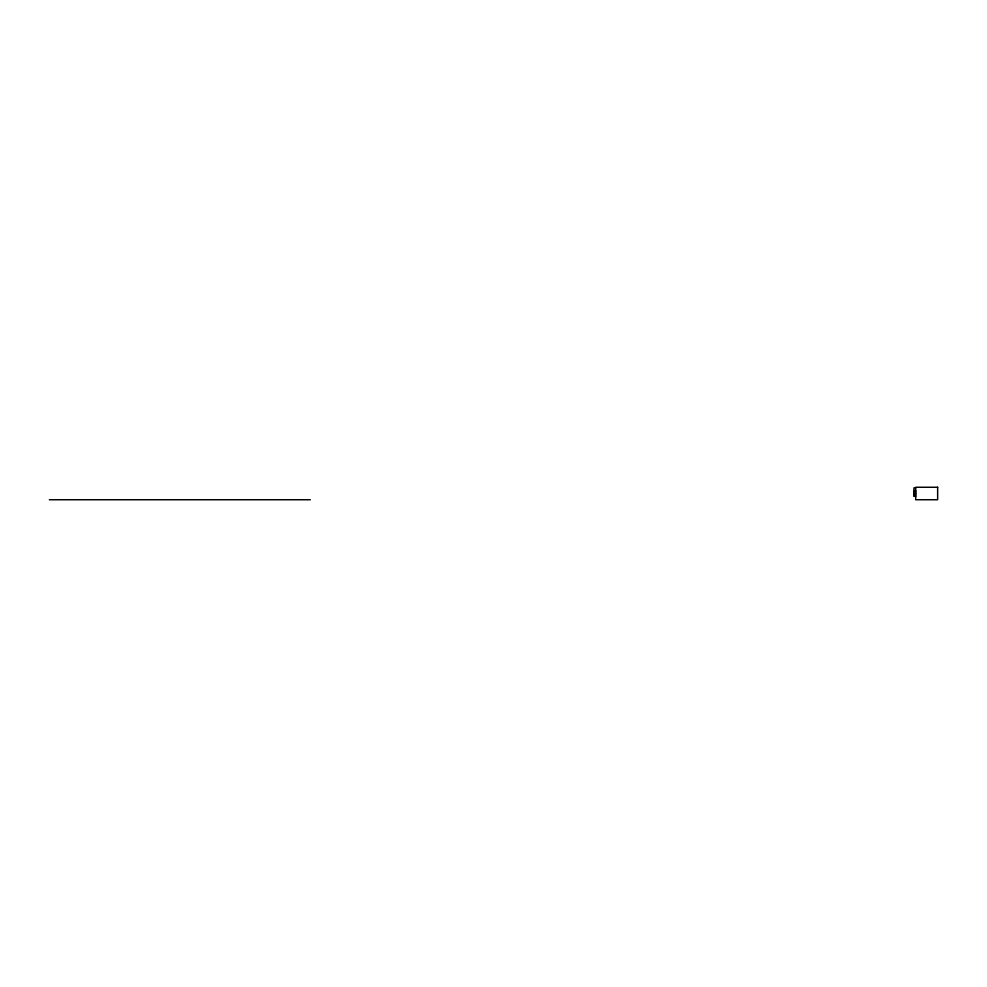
<?xml version="1.0" encoding="UTF-8"?>
<svg xmlns="http://www.w3.org/2000/svg" width="987" height="987" viewBox="0 0 987 987"><rect width="100%" height="100%" fill="white"/><g stroke="black" fill="none" stroke-linecap="round" stroke-linejoin="round"><path stroke-width="1.48" d="M915.702 487.849L913.937 487.849L913.937 496.103L915.702 496.103M913.937 490.662L915.702 490.662M913.937 491.44L915.702 491.44M913.937 492.686L915.702 492.686M913.937 493.537L915.702 493.537M913.937 494.29L915.702 494.29M913.937 495.955L915.702 495.955M49.35 499.743L310.337 499.743M937.65 487.257L915.702 487.257L915.702 499.743L937.65 499.743L937.65 487.257"/></g></svg>
